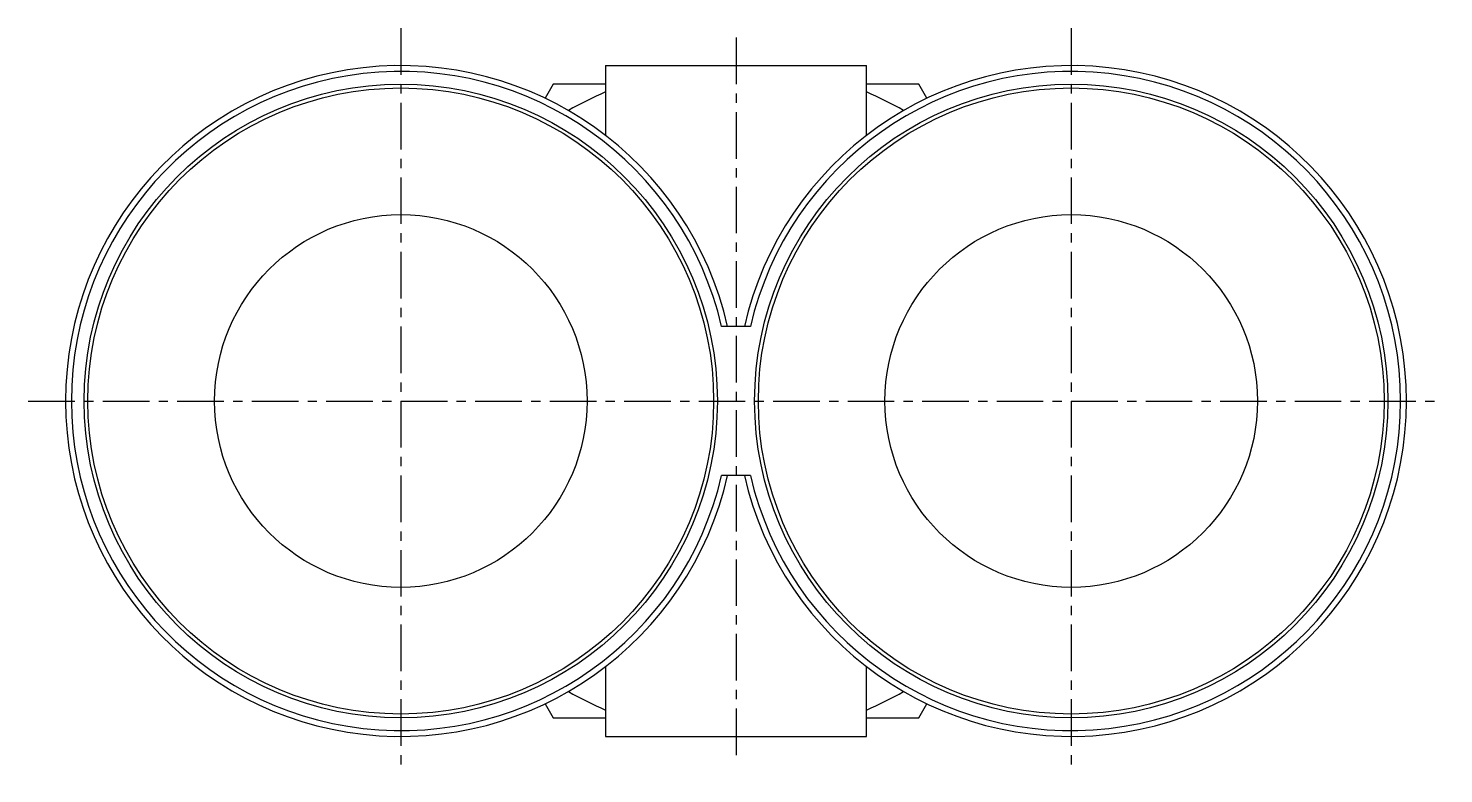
# Model space of a CAD drawing. Extents: x -16 to 106, y -22 to 85.
# Drawn here: x 20.08 to 58.08, y 64.66 to 84.66 of the extents above; entities that cross this region are included whole.
import ezdxf

# ---------------------------------------------------------------- set-up
doc = ezdxf.new("R2010")
doc.units = 0
doc.linetypes.add('CENTER', pattern=[2, 1.25, -0.25, 0.25, -0.25])
doc.layers.get('0').update_dxf_attribs({"linetype": 'CONTINUOUS'})
doc.layers.add('CENTER', color=1, linetype='CENTER')

msp = doc.modelspace()

# ---------------------------------------------------------------- linework, layer by layer
at = {"color": 7, "linetype": 'CONTINUOUS'}
for p, q in [((35.579, 83.662), (42.579, 83.662)), ((35.579, 83.662), (35.579, 81.786)), ((42.579, 81.786), (42.579, 83.662)), ((34.171, 83.162), (33.954, 82.785)), ((35.579, 83.162), (34.171, 83.162)), ((43.986, 83.162), (42.579, 83.162)), ((44.204, 82.785), (43.986, 83.162)), ((39.465, 76.662), (38.692, 76.662)), ((39.465, 72.662), (38.692, 72.662)), ((35.579, 67.538), (35.579, 65.662)), ((42.579, 65.662), (42.579, 67.538)), ((33.954, 66.539), (34.171, 66.162)), ((43.986, 66.162), (44.204, 66.539)), ((34.171, 66.162), (35.579, 66.162)), ((42.579, 66.162), (43.986, 66.162)), ((35.579, 65.662), (42.579, 65.662))]:
    msp.add_line(p, q, dxfattribs=at)
for centre, radius in [((30.079, 74.662), 8.5), ((30.079, 74.662), 8.4), ((48.079, 74.662), 8.5), ((48.079, 74.662), 8.4), ((30.079, 74.662), 5), ((48.079, 74.662), 5)]:
    msp.add_circle(centre, radius, dxfattribs=at)
for centre, radius, start, end in [((30.079, 74.662), 9, 12.8396, 347.1604), ((48.079, 74.662), 9, 192.8396, 167.1604), ((30.079, 74.662), 8.843, 13.0719, 346.9281), ((48.079, 74.662), 8.843, 193.0719, 166.9281), ((39.079, 74.662), 9, 112.8854, 120), ((39.079, 74.662), 9, 60, 67.1146), ((39.079, 74.662), 9, 240, 247.1146), ((39.079, 74.662), 9, 292.8854, 300)]:
    msp.add_arc(centre, radius, start, end, dxfattribs=at)
at = {"layer": 'CENTER', "color": 1, "linetype": 'CENTER'}
for p, q in [((30.079, 84.662), (30.079, 64.662)), ((39.079, 84.412), (39.079, 64.912)), ((48.079, 84.662), (48.079, 64.662)), ((20.079, 74.662), (58.079, 74.662))]:
    msp.add_line(p, q, dxfattribs=at)

doc.saveas('drawing.dxf')
